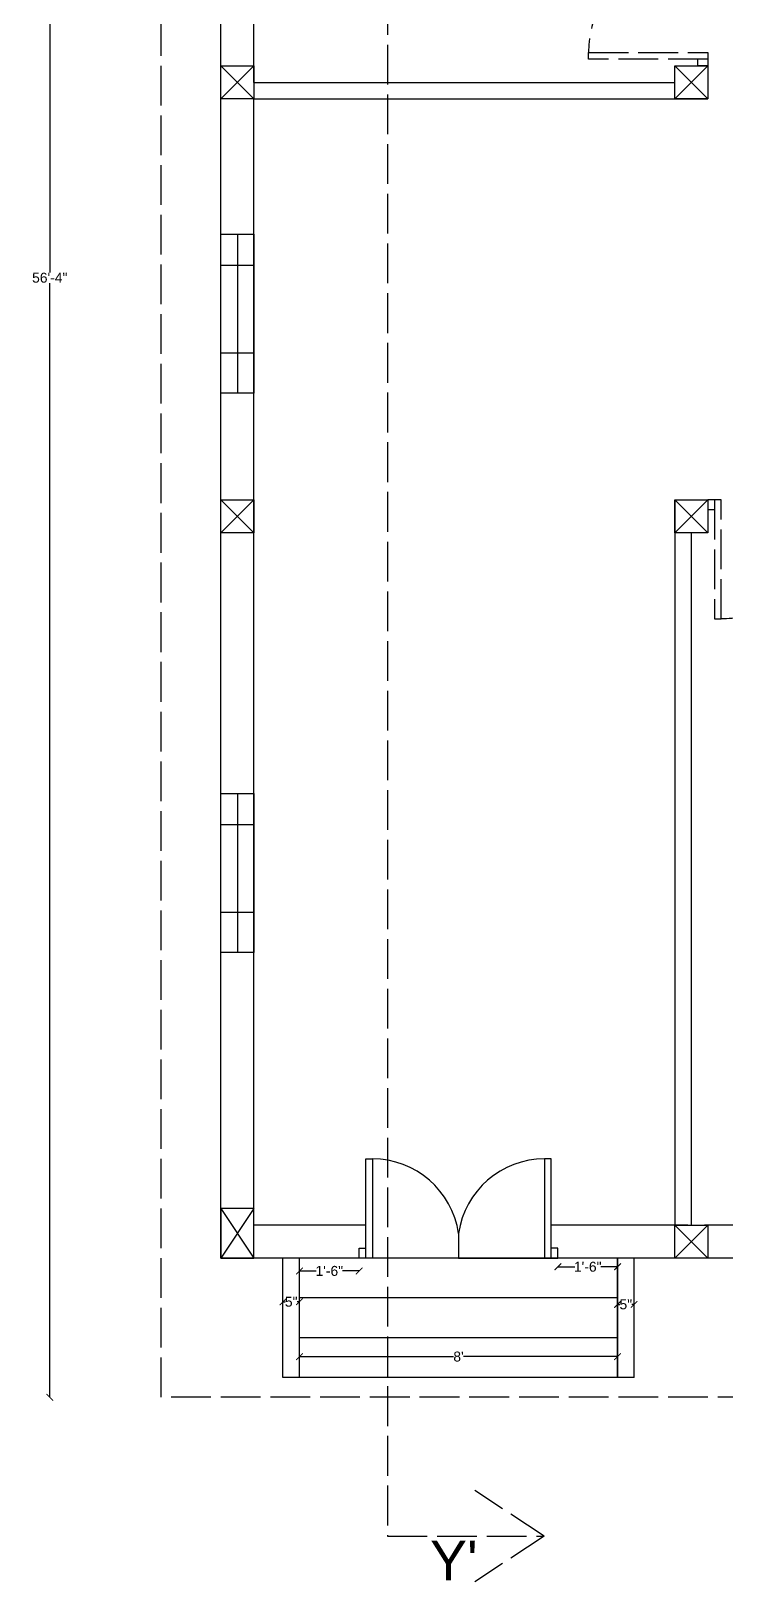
# Model space of a CAD drawing. Header units: inches. Extents: x -19338 to 11623, y -1285 to 3664.
# Drawn here: x -2634.6 to -2424.9, y -38 to 430.2 of the extents above; entities that cross this region are included whole.
import ezdxf

# ---------------------------------------------------------------- set-up
doc = ezdxf.new("R2010")
doc.units = ezdxf.units.IN
doc.header["$MEASUREMENT"] = 0
doc.linetypes.add('ACAD_ISO02W100', pattern=[15, 12, -3])
doc.layers.get('0').update_dxf_attribs({"color": 18})
for name, color, linetype in [('C', 141, 'Continuous'), ('C1', 10, 'Continuous'), ('D1', 231, 'ACAD_ISO02W100'), ('D2', 31, 'Continuous'), ('DoottLine', 50, 'ACAD_ISO02W100'), ('W', 70, 'Continuous')]:
    doc.layers.add(name, color=color, linetype=linetype)
doc.layers.add('Dot Line', color=210, linetype='ACAD_ISO02W100', plot=False)
doc.styles.get("Standard").update_dxf_attribs({"font": 'arial.ttf'})
doc.dimstyles.get("Standard").update_dxf_attribs({"dimtxt": 3, "dimasz": 2, "dimexe": 0.18, "dimexo": 0.0625, "dimgap": 0.09, "dimtad": 0, "dimtih": 1, "dimtoh": 1, "dimdsep": 46, "dimlunit": 3, "dimtxsty": 'Standard', "dimblk": 'ARCHTICK', "dimcen": 0.09, "dimse1": 1, "dimse2": 1, "dimclrd": 2, "dimadec": 0, "dimazin": 0, "dimtfac": 1, "dimtofl": 0, "dimtmove": 0, "dimatfit": 3, "dimfxl": 1, "dimtolj": 1, "dimtzin": 0, "dimarcsym": 0})

# ---------------------------------------------------------------- blocks, each defined once
blk = doc.blocks.new('D1')
at = {"layer": 'D1'}
blk.add_lwpolyline([(-36, 2), (-36, 4), (0, 4), (0, 2)], close=True, dxfattribs=at)
blk.add_lwpolyline([(0, 2), (0, 0), (-3, 0), (-3, 2)], dxfattribs=at)
blk.add_arc((-3.98, 4), 32.02, 91.8188, 180, dxfattribs=at)
blk = doc.blocks.new('_ArchTick')
at = {"color": 0, "linetype": 'ByBlock', "const_width": 0.15}
blk.add_lwpolyline([(-0.5, -0.5), (0.5, 0.5)], dxfattribs=at)
blk = doc.blocks.new('*D137')
at = {"color": 2, "lineweight": -2, "transparency": 16777216}
for p, q in [((-2475.58, 57.13), (-2470.51, 57.13)), ((-2457.58, 57.13), (-2462.64, 57.13))]:
    blk.add_line(p, q, dxfattribs=at)
at = {"layer": 'Defpoints', "color": 0, "transparency": 16777216}
for p in [(-2475.58, 59.73), (-2475.58, 57.13), (-2457.58, 59.73)]:
    blk.add_point(p, dxfattribs=at)
at = {"color": 2, "lineweight": -2, "transparency": 16777216, "xscale": 2, "yscale": 2, "zscale": 2, "rotation": 180}
blk.add_blockref('_ArchTick', (-2475.58, 57.13), dxfattribs=at)
at = {"color": 2, "lineweight": -2, "transparency": 16777216, "xscale": 2, "yscale": 2, "zscale": 2}
blk.add_blockref('_ArchTick', (-2457.58, 57.13), dxfattribs=at)
at = {"color": 0, "transparency": 16777216, "insert": (-2466.58, 57.13), "char_height": 3, "attachment_point": 5}
blk.add_mtext('\\A1;1\'-6"', dxfattribs=at)
blk = doc.blocks.new('*D138')
at = {"color": 2, "lineweight": -2, "transparency": 16777216}
for p, q in [((-2553.58, 55.87), (-2548.51, 55.87)), ((-2535.58, 55.87), (-2540.64, 55.87))]:
    blk.add_line(p, q, dxfattribs=at)
at = {"layer": 'Defpoints', "color": 0, "transparency": 16777216}
for p in [(-2553.58, 59.73), (-2535.58, 59.73), (-2553.58, 55.87)]:
    blk.add_point(p, dxfattribs=at)
at = {"color": 2, "lineweight": -2, "transparency": 16777216, "xscale": 2, "yscale": 2, "zscale": 2, "rotation": 180}
blk.add_blockref('_ArchTick', (-2553.58, 55.87), dxfattribs=at)
at = {"color": 2, "lineweight": -2, "transparency": 16777216, "xscale": 2, "yscale": 2, "zscale": 2}
blk.add_blockref('_ArchTick', (-2535.58, 55.87), dxfattribs=at)
at = {"color": 0, "transparency": 16777216, "insert": (-2544.58, 55.87), "char_height": 3, "attachment_point": 5}
blk.add_mtext('\\A1;1\'-6"', dxfattribs=at)
blk = doc.blocks.new('*D139')
at = {"color": 2, "lineweight": -2, "transparency": 16777216}
for p, q in [((-2558.58, 46.56), (-2557.89, 46.56)), ((-2553.58, 46.56), (-2554.26, 46.56))]:
    blk.add_line(p, q, dxfattribs=at)
at = {"layer": 'Defpoints', "color": 0, "transparency": 16777216}
for p in [(-2558.58, 50.12), (-2553.58, 50.12), (-2558.58, 46.56)]:
    blk.add_point(p, dxfattribs=at)
at = {"color": 2, "lineweight": -2, "transparency": 16777216, "xscale": 2, "yscale": 2, "zscale": 2, "rotation": 180}
blk.add_blockref('_ArchTick', (-2558.58, 46.56), dxfattribs=at)
at = {"color": 2, "lineweight": -2, "transparency": 16777216, "xscale": 2, "yscale": 2, "zscale": 2}
blk.add_blockref('_ArchTick', (-2553.58, 46.56), dxfattribs=at)
at = {"color": 0, "transparency": 16777216, "insert": (-2556.08, 46.56), "char_height": 3, "attachment_point": 5}
blk.add_mtext('\\A1;5"', dxfattribs=at)
blk = doc.blocks.new('*D140')
at = {"color": 2, "lineweight": -2, "transparency": 16777216}
for p, q in [((-2457.58, 45.76), (-2456.89, 45.76)), ((-2452.58, 45.76), (-2453.26, 45.76))]:
    blk.add_line(p, q, dxfattribs=at)
at = {"layer": 'Defpoints', "color": 0, "transparency": 16777216}
for p in [(-2452.58, 45.76), (-2457.58, 41.73), (-2452.58, 41.73)]:
    blk.add_point(p, dxfattribs=at)
at = {"color": 2, "lineweight": -2, "transparency": 16777216, "xscale": 2, "yscale": 2, "zscale": 2, "rotation": 180}
blk.add_blockref('_ArchTick', (-2457.58, 45.76), dxfattribs=at)
at = {"color": 2, "lineweight": -2, "transparency": 16777216, "xscale": 2, "yscale": 2, "zscale": 2}
blk.add_blockref('_ArchTick', (-2452.58, 45.76), dxfattribs=at)
at = {"color": 0, "transparency": 16777216, "insert": (-2455.08, 45.76), "char_height": 3, "attachment_point": 5}
blk.add_mtext('\\A1;5"', dxfattribs=at)
blk = doc.blocks.new('*D141')
at = {"color": 2, "lineweight": -2, "transparency": 16777216}
for p, q in [((-2553.58, 30.01), (-2507.05, 30.01)), ((-2457.58, 30.01), (-2504.11, 30.01))]:
    blk.add_line(p, q, dxfattribs=at)
at = {"layer": 'Defpoints', "color": 0, "transparency": 16777216}
for p in [(-2553.58, 35.73), (-2457.58, 35.73), (-2553.58, 30.01)]:
    blk.add_point(p, dxfattribs=at)
at = {"color": 2, "lineweight": -2, "transparency": 16777216, "xscale": 2, "yscale": 2, "zscale": 2, "rotation": 180}
blk.add_blockref('_ArchTick', (-2553.58, 30.01), dxfattribs=at)
at = {"color": 2, "lineweight": -2, "transparency": 16777216, "xscale": 2, "yscale": 2, "zscale": 2}
blk.add_blockref('_ArchTick', (-2457.58, 30.01), dxfattribs=at)
at = {"color": 0, "transparency": 16777216, "insert": (-2505.58, 30.01), "char_height": 3, "attachment_point": 5}
blk.add_mtext("\\A1;8'", dxfattribs=at)
blk = doc.blocks.new('*D184')
at = {"color": 2, "lineweight": -2, "transparency": 16777216}
for p, q in [((-2628.95, 693.73), (-2628.95, 357.35)), ((-2628.95, 17.73), (-2628.95, 354.11))]:
    blk.add_line(p, q, dxfattribs=at)
at = {"layer": 'Defpoints', "color": 0, "transparency": 16777216}
for p in [(-2595.32, 693.73), (-2628.95, 17.73), (-2595.32, 17.73)]:
    blk.add_point(p, dxfattribs=at)
at = {"color": 2, "lineweight": -2, "transparency": 16777216, "xscale": 2, "yscale": 2, "zscale": 2}
for p, rotation in [((-2628.95, 693.73), 90), ((-2628.95, 17.73), 270)]:
    blk.add_blockref('_ArchTick', p, dxfattribs=dict(at, rotation=rotation))
at = {"color": 0, "transparency": 16777216, "insert": (-2628.95, 355.73), "char_height": 3, "attachment_point": 5}
blk.add_mtext('\\A1;56\'-4"', dxfattribs=at)

msp = doc.modelspace()

# ---------------------------------------------------------------- linework, layer by layer
for p, q in [((-2567.316, 414.73), (-2567.316, 558.73)), ((-2567.316, 414.73), (-2440.316, 414.73)), ((-2567.316, 69.73), (-2567.316, 409.73)), ((-2567.316, 409.73), (-2430.316, 409.73)), ((-2440.316, 288.73), (-2440.316, 69.73)), ((-2435.316, 278.73), (-2435.316, 69.73)), ((-2533.578, 69.73), (-2567.316, 69.73)), ((-2436.316, 69.73), (-2477.578, 69.73)), ((-2215.316, 69.73), (-2431.316, 69.73)), ((-2558.578, 23.73), (-2558.578, 59.73)), ((-2553.578, 23.73), (-2553.578, 59.73)), ((-2457.578, 23.73), (-2457.578, 59.73)), ((-2457.578, 59.73), (-2457.578, 23.73)), ((-2452.578, 23.73), (-2452.578, 59.73)), ((-2457.578, 47.73), (-2553.578, 47.73)), ((-2457.578, 35.73), (-2553.578, 35.73)), ((-2553.578, 23.73), (-2558.578, 23.73)), ((-2457.578, 23.73), (-2553.578, 23.73)), ((-2452.578, 23.73), (-2457.578, 23.73))]:
    msp.add_line(p, q)
msp.add_lwpolyline([(-2577.316, 669.73), (-2205.316, 669.73), (-2205.316, 59.73), (-2577.316, 59.73)], close=True)
at = {"layer": 'C'}
for p, q in [((-2567.316, 74.73), (-2577.316, 59.73)), ((-2577.316, 74.73), (-2567.316, 59.73))]:
    msp.add_line(p, q, dxfattribs=at)
msp.add_lwpolyline([(-2577.316, 59.73), (-2567.316, 59.73), (-2567.316, 74.73), (-2577.316, 74.73)], close=True, dxfattribs=at)
at = {"layer": 'C1'}
for p, q in [((-2577.316, 419.73), (-2567.316, 409.73)), ((-2567.316, 419.73), (-2577.316, 409.73)), ((-2440.316, 419.73), (-2430.316, 409.73)), ((-2430.316, 419.73), (-2440.316, 409.73)), ((-2577.316, 288.73), (-2567.316, 278.73)), ((-2567.316, 288.73), (-2577.316, 278.73)), ((-2440.316, 288.73), (-2430.316, 278.73)), ((-2430.316, 288.73), (-2440.316, 278.73)), ((-2440.316, 69.73), (-2430.316, 59.73)), ((-2430.316, 69.73), (-2440.316, 59.73))]:
    msp.add_line(p, q, dxfattribs=at)
for points in [[(-2567.316, 409.73), (-2577.316, 409.73), (-2577.316, 419.73), (-2567.316, 419.73)], [(-2430.316, 409.73), (-2440.316, 409.73), (-2440.316, 419.73), (-2430.316, 419.73)], [(-2567.316, 278.73), (-2577.316, 278.73), (-2577.316, 288.73), (-2567.316, 288.73)], [(-2430.316, 278.73), (-2440.316, 278.73), (-2440.316, 288.73), (-2430.316, 288.73)], [(-2430.316, 59.73), (-2440.316, 59.73), (-2440.316, 69.73), (-2430.316, 69.73)]]:
    msp.add_lwpolyline(points, close=True, dxfattribs=at)
at = {"layer": 'D2'}
for p, q in [((-2505.578, 67.197), (-2505.578, 59.73)), ((-2505.578, 59.73), (-2535.578, 59.73)), ((-2505.578, 59.73), (-2475.578, 59.73))]:
    msp.add_line(p, q, dxfattribs=at)
for points in [[(-2531.578, 59.73), (-2533.578, 59.73), (-2533.578, 89.73), (-2531.578, 89.73)], [(-2479.578, 59.73), (-2477.578, 59.73), (-2477.578, 89.73), (-2479.578, 89.73)]]:
    msp.add_lwpolyline(points, close=True, dxfattribs=at)
for points in [[(-2533.578, 59.73), (-2535.578, 59.73), (-2535.578, 62.73), (-2533.578, 62.73)], [(-2477.578, 59.73), (-2475.578, 59.73), (-2475.578, 62.73), (-2477.578, 62.73)]]:
    msp.add_lwpolyline(points, dxfattribs=at)
for centre, start, end in [((-2531.578, 63.463), 8.17123, 90), ((-2479.578, 63.463), 90, 171.82877)]:
    msp.add_arc(centre, 26.267, start, end, dxfattribs=at)
at = {"layer": 'DoottLine'}
for p, q in [((-2527.01, 726.054), (-2527.01, -24.216)), ((-2479.765, -24.216), (-2500.684, -10.4)), ((-2527.01, -24.216), (-2479.765, -24.216)), ((-2479.765, -24.216), (-2500.684, -38.032))]:
    msp.add_line(p, q, dxfattribs=at)
at = {"layer": 'Dot Line'}
msp.add_lwpolyline([(-2205.316, 59.73), (-2205.316, 17.73), (-2595.316, 17.73), (-2595.316, 693.73), (-2205.316, 693.73), (-2205.316, 669.73)], dxfattribs=at)
at = {"layer": 'W'}
for p, q in [((-2572.316, 368.9), (-2572.316, 320.9)), ((-2577.316, 359.547), (-2567.316, 359.547)), ((-2577.316, 333.085), (-2567.316, 333.085)), ((-2572.316, 200.044), (-2572.316, 152.044)), ((-2577.316, 190.69), (-2567.316, 190.69)), ((-2577.316, 164.228), (-2567.316, 164.228))]:
    msp.add_line(p, q, dxfattribs=at)
for points in [[(-2577.316, 320.9), (-2577.316, 368.9), (-2567.316, 368.9), (-2567.316, 320.9)], [(-2577.316, 152.044), (-2577.316, 200.044), (-2567.316, 200.044), (-2567.316, 152.044)]]:
    msp.add_lwpolyline(points, close=True, dxfattribs=at)

# ---------------------------------------------------------------- block references
msp.add_blockref('D1', (-2430.316, 419.73))
at = {"xscale": -1, "rotation": 270}
msp.add_blockref('D1', (-2430.316, 288.73), dxfattribs=at)

# ---------------------------------------------------------------- texts
at = {"layer": 'DoottLine', "insert": (-2514.181, -25.542), "char_height": 12, "attachment_point": 1}
msp.add_mtext_dynamic_manual_height_columns("Y'", width=6647.88775, gutter_width=100, heights=[0], dxfattribs=at)

# ---------------------------------------------------------------- dimensions: what is measured, and where the dimension line sits
dim = msp.add_linear_dim(base=(-2628.949, 17.73), p1=(-2595.316, 693.73), p2=(-2595.316, 17.73), angle=90, dimstyle='Standard')
dim.commit()
dim.dimension.update_dxf_attribs({"geometry": '*D184', "text_midpoint": (-2628.949, 355.73), "dimtype": 160})
for base, p1, p2, picture, middle in [((-2553.578, 55.869), (-2535.578, 59.73), (-2553.578, 59.73), '*D138', (-2544.578, 55.869)), ((-2475.578, 57.133), (-2457.578, 59.73), (-2475.578, 59.73), '*D137', (-2466.578, 57.133)), ((-2558.578, 46.562), (-2553.578, 50.124), (-2558.578, 50.124), '*D139', (-2556.078, 46.562)), ((-2452.578, 45.757), (-2457.578, 41.73), (-2452.578, 41.73), '*D140', (-2455.078, 45.757)), ((-2553.578, 30.015), (-2457.578, 35.73), (-2553.578, 35.73), '*D141', (-2505.578, 30.015))]:
    dim = msp.add_linear_dim(base=base, p1=p1, p2=p2, dimstyle='Standard')
    dim.commit()
    dim.dimension.update_dxf_attribs({"geometry": picture, "text_midpoint": middle})

doc.saveas('drawing.dxf')
